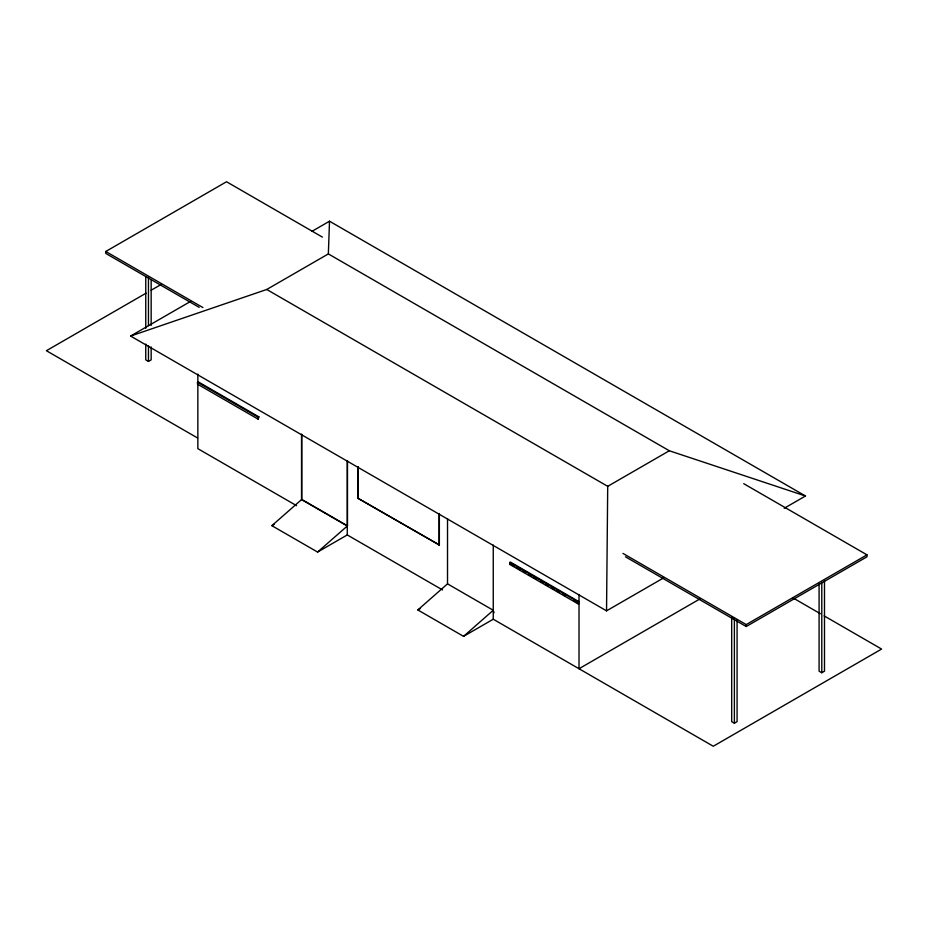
<?xml version="1.0" encoding="UTF-8"?>
<svg xmlns="http://www.w3.org/2000/svg" width="928" height="928" viewBox="0 0 928 928"><rect width="100%" height="100%" fill="white"/><g stroke="black" fill="none" stroke-linecap="round" stroke-linejoin="round"><path stroke-width="1.39" d="M190.646 301.38L130.593 336.052L606.541 610.844L607.712 486.33L669.32 450.764L805.469 496.004L784.206 508.277M130.593 336.052L266.742 289.478L328.35 253.912L329.51 221.212L805.469 496.004M442.505 589.918L347.269 534.934L317.585 552.067L271.846 525.666L301.751 499.438L347.49 525.84L347.49 460.659M317.585 552.067L347.49 525.84M824.122 615.879L881.6 649.066L713.272 746.251L493.255 619.22L463.571 636.353L417.832 609.951L447.516 583.851L447.516 518.659M463.571 636.353L493.255 610.264L447.516 583.851M199.16 307.342L105.769 253.425L105.769 251.476L226.525 181.749L322.41 237.116M146.125 293.144L46.4 350.714L197.629 438.016M151.102 290.255L161.078 284.502M311.994 231.316L329.51 221.212M145.754 344.091L145.754 359.878L148.457 361.433L151.16 359.878L151.16 346.968M197.502 382.197L198.174 381.814L258.889 416.858L258.216 419.201L197.502 384.146L197.502 382.197L258.216 417.252L258.889 416.858M197.502 384.146L198.174 383.751M271.846 525.666L274.317 524.239M357.941 466.749L357.941 498.255L439.35 544.991L439.35 513.486M357.941 498.255L439.35 544.991M417.832 609.951L420.303 608.524M509.75 562.472L510.423 562.09L579.014 601.692L578.341 602.075L509.75 562.472L509.75 564.421M510.423 564.027L509.739 564.41L578.341 604.024L579.014 603.641L574.026 600.752M606.541 610.844L664.1 577.622M700.164 598.792L579.014 668.728L579.014 594.465M622.943 553.401L746.228 624.579L866.984 554.851L866.984 556.8L746.228 626.516L625.437 556.788M731.682 616.934L731.682 721.659L734.373 723.225L737.076 721.659L737.076 619.8M819.088 583.689L819.088 671.199L821.79 672.754L824.493 671.199L824.493 580.812M743.711 483.674L866.984 554.851M328.35 253.912L669.32 450.764M266.742 289.478L607.712 486.33M792.883 597.841L820.375 613.721M105.769 251.476L202.896 307.551M511.653 564.746L514.147 566.184M516.641 567.623L520.388 569.78M522.882 571.23L525.376 572.669M529.122 574.826L531.616 576.265M534.11 577.703L536.604 579.153M540.351 581.311L542.845 582.749M545.339 584.188L547.833 585.626M551.58 587.795L554.074 589.234M556.568 590.672L559.062 592.11M562.797 594.268L565.303 595.718M347.269 525.979L301.53 499.566L301.53 434.374M296.531 505.644L197.85 448.665L197.85 374.077M493.255 610.264L494.044 612.793M821.79 582.378L821.79 672.754M746.228 624.579L746.228 626.516M734.373 618.489L734.373 723.225M578.341 602.075L578.341 604.024M493.255 545.072L493.255 619.22M439.13 513.625L439.13 545.119M358.162 466.61L358.162 498.116M347.269 460.787L347.269 534.934M301.751 434.246L301.751 499.438M258.216 417.252L258.216 419.201M151.16 279.537L151.16 325.45M148.457 276.788L148.457 325.566M148.457 345.657L148.457 361.433M145.754 276.672L145.754 328.315"/></g></svg>
